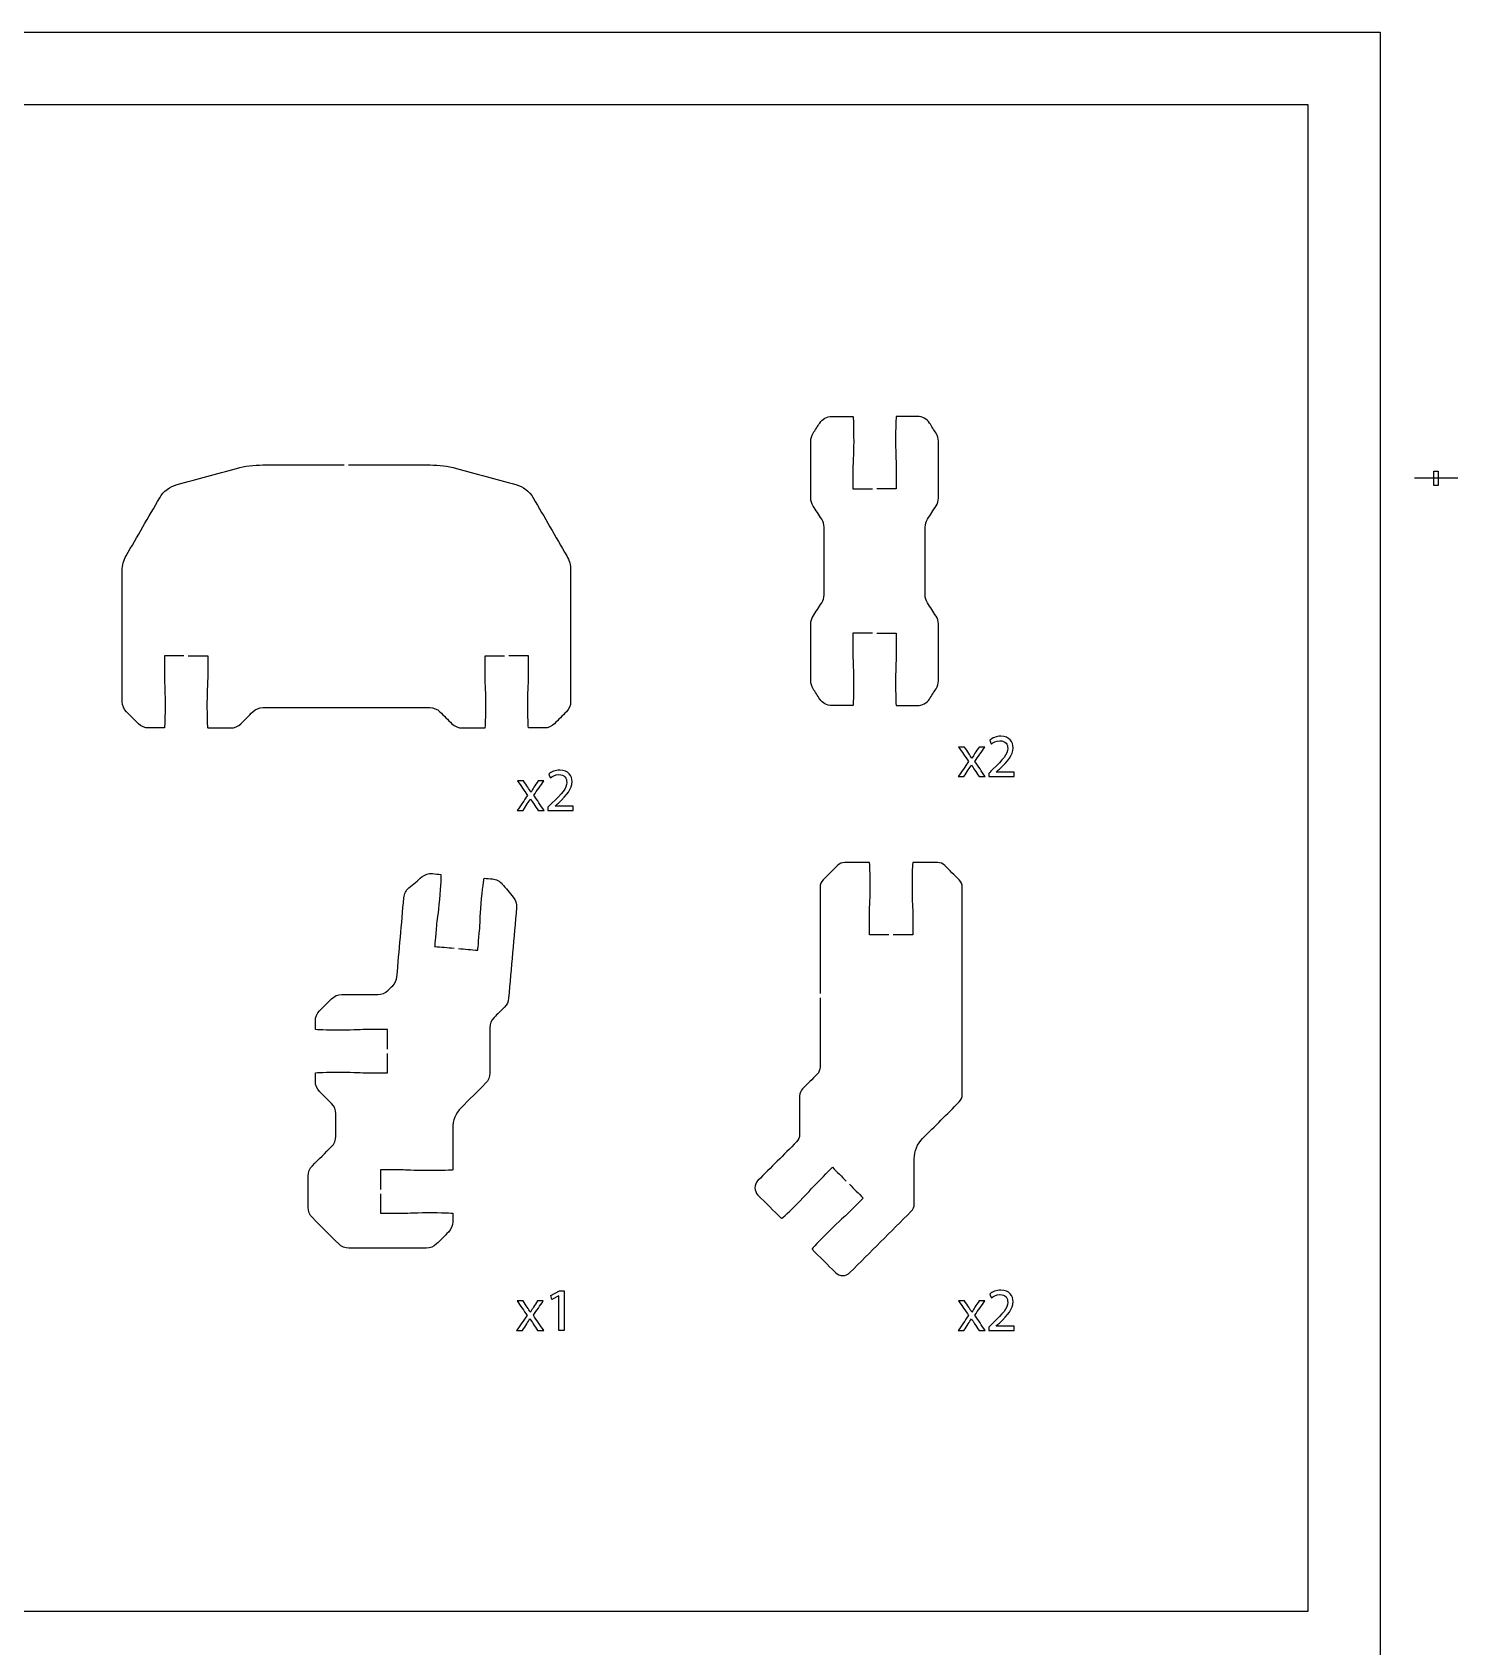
# Model space of a CAD drawing. Extents: x 0 to 375, y 150 to 450.
# Drawn here: x 276.8 to 375.4, y 338.4 to 450 of the extents above; entities that cross this region are included whole.
import ezdxf

# ---------------------------------------------------------------- set-up
doc = ezdxf.new("R2010")
doc.units = 0
doc.header["$MEASUREMENT"] = 0
doc.layers.add('DEFAULT', color=18, linetype='CONTINUOUS')

msp = doc.modelspace()

# ---------------------------------------------------------------- linework, layer by layer
at = {"layer": 'DEFAULT', "color": 116}
for points in [[(370, 150), (0, 150), (0, 450), (370, 450)], [(365, 340.79), (5, 340.79), (5, 445), (365, 445)]]:
    msp.add_lwpolyline(points, close=True, dxfattribs=at)
at = {"layer": 'DEFAULT', "color": 5}
msp.add_lwpolyline([(375.37, 419.16), (372.37, 419.16)], dxfattribs=at)
at = {"layer": 'DEFAULT', "color": 242}
msp.add_lwpolyline([(373.72, 419.66), (374.02, 419.66), (374.02, 418.66), (373.72, 418.66)], close=True, dxfattribs=at)
at = {"layer": 'DEFAULT', "color": 18}
msp.add_lwpolyline([(313.19, 362.63), (313.18, 362.63), (312.7, 362.37), (312.63, 362.65), (313.23, 362.97), (313.55, 362.97), (313.55, 360.22), (313.19, 360.22)], close=True, dxfattribs=at)
at = {"layer": 'DEFAULT', "color": 1}
for points, knots in [([(334.88, 408.44), (334.42, 408.44), (333.97, 408.44), (333.52, 408.44), (333.52, 407.94), (333.52, 407.44), (333.52, 406.94), (333.52, 406.73), (333.57, 406.16), (333.57, 405.19), (333.57, 404.22), (333.56, 403.44), (333.52, 403.44), (333.04, 403.44), (332.56, 403.44), (332.07, 403.44), (331.73, 403.44), (331.42, 403.61), (331.23, 403.89), (331.08, 404.13), (330.93, 404.37), (330.77, 404.6), (330.67, 404.77), (330.61, 404.96), (330.61, 405.15), (330.61, 406.46), (330.61, 407.77), (330.61, 409.09), (330.61, 409.28), (330.67, 409.47), (330.77, 409.63), (330.97, 409.94), (331.17, 410.24), (331.37, 410.55), (331.47, 410.71), (331.53, 410.9), (331.53, 411.09), (331.53, 412.66), (331.53, 414.22), (331.53, 415.78), (331.53, 415.98), (331.47, 416.16), (331.37, 416.33), (331.17, 416.63), (330.97, 416.94), (330.77, 417.24), (330.67, 417.41), (330.61, 417.6), (330.61, 417.79), (330.61, 419.1), (330.61, 420.42), (330.61, 421.73), (330.61, 421.92), (330.67, 422.11), (330.77, 422.27), (330.93, 422.51), (331.08, 422.75), (331.23, 422.98), (331.42, 423.27), (331.73, 423.44), (332.07, 423.44), (332.56, 423.44), (333.04, 423.44), (333.53, 423.44), (333.56, 423.44), (333.58, 422.66), (333.58, 421.69), (333.58, 420.72), (333.53, 420.15), (333.53, 419.94), (333.53, 419.44), (333.53, 418.94), (333.53, 418.44), (333.98, 418.44), (334.43, 418.44), (334.88, 418.44)], [0, 0, 0, 0, 3.83, 3.83, 3.83, 8.08, 8.08, 8.08, 9.08, 9.08, 9.08, 10.08, 10.08, 10.08, 14.2, 14.2, 14.2, 15.2, 15.2, 15.2, 17.599208, 17.599208, 17.599208, 18.599208, 18.599208, 18.599208, 29.759208, 29.759208, 29.759208, 30.759208, 30.759208, 30.759208, 33.860192, 33.860192, 33.860192, 34.860192, 34.860192, 34.860192, 48.150192, 48.150192, 48.150192, 49.150192, 49.150192, 49.150192, 52.251176, 52.251176, 52.251176, 53.251176, 53.251176, 53.251176, 64.411176, 64.411176, 64.411176, 65.411176, 65.411176, 65.411176, 67.818768, 67.818768, 67.818768, 68.818768, 68.818768, 68.818768, 72.948768, 72.948768, 72.948768, 73.948768, 73.948768, 73.948768, 74.948768, 74.948768, 74.948768, 79.198768, 79.198768, 79.198768, 83.028768, 83.028768, 83.028768, 83.028768]), ([(335.18, 408.44), (335.63, 408.44), (336.08, 408.44), (336.53, 408.44), (336.53, 407.94), (336.53, 407.44), (336.53, 406.94), (336.53, 406.73), (336.48, 406.16), (336.48, 405.19), (336.48, 404.22), (336.49, 403.44), (336.53, 403.44), (337.01, 403.44), (337.5, 403.44), (337.98, 403.44), (338.32, 403.44), (338.64, 403.61), (338.82, 403.89), (338.97, 404.13), (339.13, 404.37), (339.28, 404.6), (339.39, 404.77), (339.44, 404.96), (339.44, 405.15), (339.44, 406.46), (339.44, 407.77), (339.44, 409.09), (339.44, 409.28), (339.39, 409.47), (339.28, 409.63), (339.08, 409.94), (338.88, 410.24), (338.69, 410.55), (338.58, 410.71), (338.52, 410.9), (338.52, 411.09), (338.53, 412.66), (338.53, 414.22), (338.53, 415.78), (338.53, 415.98), (338.59, 416.16), (338.69, 416.33), (338.89, 416.63), (339.09, 416.94), (339.28, 417.25), (339.39, 417.41), (339.44, 417.6), (339.44, 417.79), (339.44, 419.1), (339.44, 420.41), (339.44, 421.73), (339.44, 421.92), (339.39, 422.11), (339.28, 422.27), (339.13, 422.51), (338.98, 422.74), (338.83, 422.98), (338.64, 423.27), (338.33, 423.44), (337.99, 423.44), (337.5, 423.44), (337.02, 423.44), (336.53, 423.44), (336.5, 423.44), (336.48, 422.66), (336.48, 421.69), (336.48, 420.72), (336.53, 420.15), (336.53, 419.94), (336.53, 419.44), (336.53, 418.94), (336.53, 418.44), (336.08, 418.44), (335.63, 418.44), (335.18, 418.44)], [0, 0, 0, 0, 3.83, 3.83, 3.83, 8.08, 8.08, 8.08, 9.08, 9.08, 9.08, 10.08, 10.08, 10.08, 14.2, 14.2, 14.2, 15.2, 15.2, 15.2, 17.599208, 17.599208, 17.599208, 18.599208, 18.599208, 18.599208, 29.759208, 29.759208, 29.759208, 30.759208, 30.759208, 30.759208, 33.860192, 33.860192, 33.860192, 34.860192, 34.860192, 34.860192, 48.150207, 48.150207, 48.150207, 49.150207, 49.150207, 49.150207, 52.254156, 52.254156, 52.254156, 53.254156, 53.254156, 53.254156, 64.424156, 64.424156, 64.424156, 65.424156, 65.424156, 65.424156, 67.817919, 67.817919, 67.817919, 68.817919, 68.817919, 68.817919, 72.947919, 72.947919, 72.947919, 73.947919, 73.947919, 73.947919, 74.947919, 74.947919, 74.947919, 79.197919, 79.197919, 79.197919, 83.027919, 83.027919, 83.027919, 83.027919]), ([(287.24, 406.89), (286.79, 406.89), (286.34, 406.89), (285.89, 406.89), (285.89, 406.39), (285.89, 405.89), (285.89, 405.39), (285.89, 405.18), (285.94, 404.6), (285.94, 403.64), (285.94, 402.67), (285.92, 401.89), (285.89, 401.89), (285.53, 401.89), (285.17, 401.89), (284.81, 401.89), (284.54, 401.89), (284.28, 401.99), (284.1, 402.18), (283.82, 402.46), (283.55, 402.73), (283.27, 403.01), (283.08, 403.2), (282.98, 403.45), (282.98, 403.71), (282.98, 406.74), (282.98, 409.76), (282.98, 412.79), (282.98, 413.14), (283.07, 413.49), (283.24, 413.79), (284.02, 415.13), (284.79, 416.47), (285.57, 417.8), (285.83, 418.26), (286.27, 418.59), (286.78, 418.73), (288.15, 419.1), (289.51, 419.47), (290.88, 419.84), (291.47, 420), (292.08, 420.08), (292.7, 420.08), (294.58, 420.08), (296.46, 420.08), (298.34, 420.08)], [0, 0, 0, 0, 3.83, 3.83, 3.83, 8.08, 8.08, 8.08, 9.08, 9.08, 9.08, 10.08, 10.08, 10.08, 13.15, 13.15, 13.15, 14.15, 14.15, 14.15, 17.473402, 17.473402, 17.473402, 18.473402, 18.473402, 18.473402, 44.193402, 44.193402, 44.193402, 45.193402, 45.193402, 45.193402, 58.338774, 58.338774, 58.338774, 59.338774, 59.338774, 59.338774, 71.372946, 71.372946, 71.372946, 72.372946, 72.372946, 72.372946, 88.372946, 88.372946, 88.372946, 88.372946]), ([(298.64, 420.08), (300.52, 420.08), (302.4, 420.08), (304.28, 420.08), (304.89, 420.08), (305.5, 420), (306.1, 419.84), (307.46, 419.47), (308.83, 419.1), (310.2, 418.73), (310.71, 418.59), (311.15, 418.26), (311.41, 417.8), (312.18, 416.47), (312.96, 415.13), (313.73, 413.79), (313.91, 413.49), (314, 413.14), (314, 412.79), (314, 409.76), (314, 406.74), (314, 403.71), (314, 403.45), (313.89, 403.2), (313.71, 403.01), (313.43, 402.73), (313.15, 402.46), (312.88, 402.18), (312.69, 401.99), (312.44, 401.89), (312.17, 401.89), (311.81, 401.89), (311.45, 401.89), (311.09, 401.89), (311.06, 401.89), (311.04, 402.67), (311.04, 403.64), (311.04, 404.6), (311.09, 405.18), (311.09, 405.39), (311.09, 405.89), (311.09, 406.39), (311.09, 406.89), (310.64, 406.89), (310.18, 406.89), (309.73, 406.89)], [0, 0, 0, 0, 15.99, 15.99, 15.99, 16.99, 16.99, 16.99, 29.033828, 29.033828, 29.033828, 30.033828, 30.033828, 30.033828, 43.1792, 43.1792, 43.1792, 44.1792, 44.1792, 44.1792, 69.8992, 69.8992, 69.8992, 70.8992, 70.8992, 70.8992, 74.222602, 74.222602, 74.222602, 75.222602, 75.222602, 75.222602, 78.302602, 78.302602, 78.302602, 79.302602, 79.302602, 79.302602, 80.302602, 80.302602, 80.302602, 84.552602, 84.552602, 84.552602, 88.382602, 88.382602, 88.382602, 88.382602]), ([(287.54, 406.89), (287.99, 406.89), (288.44, 406.89), (288.89, 406.89), (288.89, 406.39), (288.89, 405.89), (288.89, 405.39), (288.89, 405.18), (288.84, 404.6), (288.84, 403.64), (288.84, 402.67), (288.86, 401.89), (288.89, 401.89), (289.42, 401.89), (289.95, 401.89), (290.48, 401.89), (290.74, 401.89), (291, 401.99), (291.19, 402.18), (291.46, 402.46), (291.74, 402.73), (292.01, 403.01), (292.2, 403.2), (292.46, 403.3), (292.72, 403.3), (296.57, 403.3), (300.41, 403.3), (304.26, 403.3), (304.52, 403.3), (304.77, 403.2), (304.96, 403.01), (305.24, 402.73), (305.51, 402.46), (305.79, 402.18), (305.98, 401.99), (306.23, 401.89), (306.5, 401.89), (307.03, 401.89), (307.56, 401.89), (308.08, 401.89), (308.11, 401.89), (308.13, 402.67), (308.13, 403.64), (308.13, 404.6), (308.08, 405.18), (308.08, 405.39), (308.08, 405.89), (308.08, 406.39), (308.08, 406.89), (308.53, 406.89), (308.98, 406.89), (309.43, 406.89)], [0, 0, 0, 0, 3.83, 3.83, 3.83, 8.08, 8.08, 8.08, 9.08, 9.08, 9.08, 10.08, 10.08, 10.08, 14.58, 14.58, 14.58, 15.58, 15.58, 15.58, 18.903402, 18.903402, 18.903402, 19.903402, 19.903402, 19.903402, 52.593402, 52.593402, 52.593402, 53.593402, 53.593402, 53.593402, 56.916804, 56.916804, 56.916804, 57.916804, 57.916804, 57.916804, 62.406804, 62.406804, 62.406804, 63.406804, 63.406804, 63.406804, 64.406804, 64.406804, 64.406804, 68.656804, 68.656804, 68.656804, 72.486804, 72.486804, 72.486804, 72.486804]), ([(333.28, 370.34), (333.6, 370.02), (333.92, 369.7), (334.24, 369.38), (334.24, 369.38), (333.8, 368.94), (333.18, 368.32), (333.03, 368.17), (332.59, 367.8), (331.91, 367.12), (331.22, 366.44), (330.68, 365.87), (330.7, 365.85), (331.24, 365.31), (331.78, 364.77), (332.32, 364.23), (332.6, 363.95), (333.05, 363.95), (333.32, 364.23), (334.74, 365.64), (336.15, 367.05), (337.56, 368.47), (337.69, 368.6), (337.77, 368.78), (337.77, 368.97), (337.77, 370.01), (337.77, 371.05), (337.77, 372.09), (337.77, 372.62), (337.98, 373.13), (338.35, 373.51), (339.2, 374.35), (340.04, 375.19), (340.88, 376.03), (341.01, 376.17), (341.09, 376.35), (341.09, 376.53), (341.09, 381.32), (341.09, 386.1), (341.09, 390.88), (341.09, 391.08), (341.01, 391.26), (340.88, 391.39), (340.55, 391.72), (340.21, 392.05), (339.88, 392.38), (339.75, 392.52), (339.57, 392.59), (339.38, 392.59), (338.81, 392.59), (338.24, 392.59), (337.67, 392.59), (337.65, 392.59), (337.62, 391.81), (337.62, 390.84), (337.62, 389.88), (337.67, 389.3), (337.67, 389.09), (337.67, 388.59), (337.67, 388.09), (337.67, 387.59), (337.22, 387.59), (336.77, 387.59), (336.32, 387.59)], [0, 0, 0, 0, 3.818377, 3.818377, 3.818377, 4.818377, 4.818377, 4.818377, 5.818377, 5.818377, 5.818377, 6.818377, 6.818377, 6.818377, 13.309617, 13.309617, 13.309617, 14.309617, 14.309617, 14.309617, 31.294322, 31.294322, 31.294322, 32.294322, 32.294322, 32.294322, 41.154322, 41.154322, 41.154322, 42.154322, 42.154322, 42.154322, 52.280091, 52.280091, 52.280091, 53.280091, 53.280091, 53.280091, 93.960091, 93.960091, 93.960091, 94.960091, 94.960091, 94.960091, 98.95525, 98.95525, 98.95525, 99.95525, 99.95525, 99.95525, 104.79525, 104.79525, 104.79525, 105.79525, 105.79525, 105.79525, 106.79525, 106.79525, 106.79525, 111.04525, 111.04525, 111.04525, 114.87525, 114.87525, 114.87525, 114.87525]), ([(336.02, 387.59), (335.57, 387.59), (335.12, 387.59), (334.67, 387.59), (334.67, 388.09), (334.67, 388.59), (334.67, 389.09), (334.67, 389.3), (334.72, 389.88), (334.72, 390.84), (334.72, 391.81), (334.7, 392.59), (334.67, 392.59), (334.1, 392.59), (333.53, 392.59), (332.96, 392.59), (332.78, 392.59), (332.6, 392.52), (332.46, 392.38), (332.13, 392.05), (331.8, 391.72), (331.46, 391.39), (331.33, 391.25), (331.26, 391.07), (331.26, 390.88), (331.26, 388.43), (331.26, 385.97), (331.26, 383.52)], [0, 0, 0, 0, 3.83, 3.83, 3.83, 8.08, 8.08, 8.08, 9.08, 9.08, 9.08, 10.08, 10.08, 10.08, 14.92, 14.92, 14.92, 15.92, 15.92, 15.92, 19.922224, 19.922224, 19.922224, 20.922224, 20.922224, 20.922224, 41.792224, 41.792224, 41.792224, 41.792224]), ([(301.34, 379.69), (301.34, 380.14), (301.34, 380.59), (301.34, 381.04), (300.84, 381.04), (300.34, 381.04), (299.84, 381.04), (299.63, 381.04), (299.05, 380.99), (298.09, 380.99), (297.12, 380.99), (296.34, 381.02), (296.34, 381.04), (296.34, 381.24), (296.34, 381.43), (296.34, 381.63), (296.34, 381.89), (296.44, 382.15), (296.63, 382.33), (296.91, 382.61), (297.18, 382.89), (297.46, 383.16), (297.65, 383.35), (297.9, 383.46), (298.17, 383.46), (299, 383.46), (299.83, 383.46), (300.66, 383.46), (300.92, 383.46), (301.18, 383.56), (301.37, 383.75), (301.47, 383.86), (301.58, 383.97), (301.69, 384.07), (301.86, 384.24), (301.96, 384.46), (301.98, 384.69), (302.14, 386.51), (302.3, 388.33), (302.46, 390.15), (302.48, 390.42), (302.61, 390.66), (302.81, 390.83), (303.11, 391.08), (303.41, 391.34), (303.71, 391.59), (303.91, 391.76), (304.18, 391.84), (304.44, 391.82), (304.64, 391.8), (304.83, 391.78), (305.02, 391.76), (305.05, 391.76), (305, 390.98), (304.92, 390.02), (304.84, 389.06), (304.73, 388.49), (304.72, 388.28), (304.64, 387.41), (304.59, 386.78), (304.59, 386.78), (305.04, 386.74), (305.48, 386.71), (305.93, 386.67)], [0, 0, 0, 0, 3.83, 3.83, 3.83, 8.08, 8.08, 8.08, 9.08, 9.08, 9.08, 10.08, 10.08, 10.08, 11.74, 11.74, 11.74, 12.74, 12.74, 12.74, 16.063402, 16.063402, 16.063402, 17.063402, 17.063402, 17.063402, 24.133402, 24.133402, 24.133402, 25.133402, 25.133402, 25.133402, 26.434478, 26.434478, 26.434478, 27.434478, 27.434478, 27.434478, 42.963271, 42.963271, 42.963271, 43.963271, 43.963271, 43.963271, 47.29225, 47.29225, 47.29225, 48.29225, 48.29225, 48.29225, 49.949054, 49.949054, 49.949054, 50.949054, 50.949054, 50.949054, 51.949054, 51.949054, 51.949054, 52.949054, 52.949054, 52.949054, 56.783281, 56.783281, 56.783281, 56.783281]), ([(306.23, 386.64), (306.68, 386.6), (307.13, 386.56), (307.58, 386.52), (307.58, 386.52), (307.63, 387.15), (307.71, 388.02), (307.73, 388.23), (307.73, 388.8), (307.81, 389.76), (307.9, 390.72), (307.99, 391.5), (308.01, 391.5), (308.21, 391.49), (308.4, 391.47), (308.59, 391.45), (308.86, 391.43), (309.1, 391.3), (309.27, 391.1), (309.52, 390.8), (309.77, 390.5), (310.03, 390.2), (310.2, 390), (310.28, 389.74), (310.26, 389.47), (310.07, 387.38), (309.89, 385.29), (309.71, 383.2), (309.69, 382.97), (309.59, 382.75), (309.42, 382.58), (309.18, 382.34), (308.94, 382.1), (308.7, 381.87), (308.52, 381.68), (308.41, 381.42), (308.41, 381.16), (308.41, 380.11), (308.41, 379.07), (308.41, 378.03), (308.41, 377.76), (308.3, 377.51), (308.12, 377.32), (307.55, 376.76), (306.99, 376.19), (306.42, 375.63), (306.05, 375.25), (305.84, 374.75), (305.84, 374.21), (305.84, 373.25), (305.84, 372.29), (305.84, 371.33), (305.84, 371.3), (305.06, 371.28), (304.09, 371.28), (303.12, 371.28), (302.55, 371.33), (302.34, 371.33), (301.84, 371.33), (301.34, 371.33), (300.84, 371.33), (300.84, 370.88), (300.84, 370.43), (300.84, 369.98)], [0, 0, 0, 0, 3.824265, 3.824265, 3.824265, 4.824265, 4.824265, 4.824265, 5.824265, 5.824265, 5.824265, 6.824265, 6.824265, 6.824265, 8.481069, 8.481069, 8.481069, 9.481069, 9.481069, 9.481069, 12.810048, 12.810048, 12.810048, 13.810048, 13.810048, 13.810048, 31.647519, 31.647519, 31.647519, 32.647519, 32.647519, 32.647519, 35.518373, 35.518373, 35.518373, 36.518373, 36.518373, 36.518373, 45.388373, 45.388373, 45.388373, 46.388373, 46.388373, 46.388373, 53.176598, 53.176598, 53.176598, 54.176598, 54.176598, 54.176598, 62.356598, 62.356598, 62.356598, 63.356598, 63.356598, 63.356598, 64.356598, 64.356598, 64.356598, 68.606598, 68.606598, 68.606598, 72.436598, 72.436598, 72.436598, 72.436598]), ([(331.26, 383.22), (331.26, 381.63), (331.26, 380.03), (331.26, 378.44), (331.26, 378.26), (331.18, 378.08), (331.05, 377.94), (330.72, 377.61), (330.38, 377.28), (330.05, 376.94), (329.92, 376.81), (329.84, 376.63), (329.84, 376.44), (329.84, 375.55), (329.84, 374.66), (329.84, 373.78), (329.84, 373.59), (329.77, 373.41), (329.63, 373.27), (328.74, 372.38), (327.85, 371.49), (326.96, 370.6), (326.68, 370.32), (326.68, 369.87), (326.96, 369.59), (327.5, 369.05), (328.04, 368.51), (328.58, 367.97), (328.6, 367.95), (329.17, 368.49), (329.85, 369.17), (330.53, 369.86), (330.9, 370.3), (331.06, 370.44), (331.67, 371.07), (332.11, 371.51), (332.11, 371.51), (332.43, 371.19), (332.75, 370.87), (333.07, 370.55)], [0, 0, 0, 0, 13.54, 13.54, 13.54, 14.54, 14.54, 14.54, 18.542224, 18.542224, 18.542224, 19.542224, 19.542224, 19.542224, 27.092224, 27.092224, 27.092224, 28.092224, 28.092224, 28.092224, 38.826105, 38.826105, 38.826105, 39.826105, 39.826105, 39.826105, 46.331488, 46.331488, 46.331488, 47.331488, 47.331488, 47.331488, 48.331488, 48.331488, 48.331488, 49.331488, 49.331488, 49.331488, 53.164006, 53.164006, 53.164006, 53.164006]), ([(300.84, 369.68), (300.84, 369.23), (300.84, 368.78), (300.84, 368.33), (301.34, 368.33), (301.84, 368.33), (302.34, 368.33), (302.55, 368.33), (303.12, 368.38), (304.09, 368.38), (305.06, 368.38), (305.84, 368.35), (305.84, 368.33), (305.84, 368.13), (305.84, 367.94), (305.84, 367.74), (305.84, 367.48), (305.73, 367.22), (305.55, 367.03), (305.27, 366.76), (305, 366.48), (304.72, 366.21), (304.53, 366.02), (304.28, 365.91), (304.01, 365.91), (302.23, 365.91), (300.44, 365.91), (298.66, 365.91), (298.4, 365.91), (298.14, 366.02), (297.96, 366.21), (297.35, 366.81), (296.74, 367.42), (296.13, 368.03), (295.94, 368.22), (295.84, 368.47), (295.84, 368.74), (295.84, 369.46), (295.84, 370.19), (295.84, 370.92), (295.84, 371.18), (295.95, 371.43), (296.13, 371.62), (296.58, 372.06), (297.02, 372.51), (297.46, 372.95), (297.65, 373.13), (297.75, 373.39), (297.75, 373.66), (297.75, 374.17), (297.75, 374.69), (297.75, 375.21), (297.75, 375.48), (297.65, 375.73), (297.46, 375.92), (297.18, 376.2), (296.91, 376.47), (296.63, 376.75), (296.44, 376.94), (296.34, 377.19), (296.34, 377.46), (296.34, 377.65), (296.34, 377.85), (296.34, 378.04), (296.34, 378.07), (297.12, 378.09), (298.09, 378.09), (299.05, 378.09), (299.63, 378.04), (299.84, 378.04), (300.34, 378.04), (300.84, 378.04), (301.34, 378.04), (301.34, 378.49), (301.34, 378.94), (301.34, 379.39)], [0, 0, 0, 0, 3.83, 3.83, 3.83, 8.08, 8.08, 8.08, 9.08, 9.08, 9.08, 10.08, 10.08, 10.08, 11.73, 11.73, 11.73, 12.73, 12.73, 12.73, 16.046338, 16.046338, 16.046338, 17.046338, 17.046338, 17.046338, 32.196338, 32.196338, 32.196338, 33.196338, 33.196338, 33.196338, 40.514897, 40.514897, 40.514897, 41.514897, 41.514897, 41.514897, 47.684897, 47.684897, 47.684897, 48.684897, 48.684897, 48.684897, 54.00234, 54.00234, 54.00234, 55.00234, 55.00234, 55.00234, 59.41234, 59.41234, 59.41234, 60.41234, 60.41234, 60.41234, 63.735742, 63.735742, 63.735742, 64.735742, 64.735742, 64.735742, 66.385742, 66.385742, 66.385742, 67.385742, 67.385742, 67.385742, 68.385742, 68.385742, 68.385742, 72.635742, 72.635742, 72.635742, 76.465742, 76.465742, 76.465742, 76.465742])]:
    msp.add_open_spline(points, degree=3, knots=knots, dxfattribs=at)
at = {"layer": 'DEFAULT', "color": 18}
for points, knots in [([(342.92, 398.53), (342.92, 398.6), (342.92, 398.68), (342.92, 398.75), (343.02, 398.85), (343.11, 398.94), (343.21, 399.04), (343.91, 399.71), (344.23, 400.06), (344.24, 400.48), (344.24, 400.75), (344.1, 401.01), (343.69, 401.01), (343.44, 401.01), (343.23, 400.89), (343.11, 400.78), (343.07, 400.87), (343.03, 400.96), (342.99, 401.04), (343.18, 401.2), (343.45, 401.32), (343.77, 401.32), (344.36, 401.32), (344.61, 400.92), (344.61, 400.52), (344.61, 400.01), (344.24, 399.6), (343.66, 399.05), (343.59, 398.98), (343.51, 398.91), (343.44, 398.83), (343.85, 398.83), (344.26, 398.83), (344.68, 398.83), (344.68, 398.73), (344.68, 398.63), (344.68, 398.53), (344.09, 398.53), (343.51, 398.53), (342.92, 398.53)], [4.977, 4.977, 4.977, 4.977, 5.624, 5.624, 5.624, 6.777406, 6.777406, 6.777406, 7.777406, 7.777406, 7.777406, 8.777406, 8.777406, 8.777406, 9.777406, 9.777406, 9.777406, 10.592847, 10.592847, 10.592847, 11.592847, 11.592847, 11.592847, 12.592847, 12.592847, 12.592847, 13.592847, 13.592847, 13.592847, 14.466054, 14.466054, 14.466054, 17.968054, 17.968054, 17.968054, 18.843054, 18.843054, 18.843054, 23.820054, 23.820054, 23.820054, 23.820054]), ([(341.25, 400.57), (341.35, 400.43), (341.45, 400.28), (341.54, 400.13), (341.62, 400.02), (341.68, 399.91), (341.75, 399.8), (341.76, 399.8), (341.76, 399.8), (341.76, 399.8), (341.83, 399.92), (341.9, 400.03), (341.97, 400.14), (342.06, 400.28), (342.16, 400.43), (342.26, 400.57), (342.39, 400.57), (342.52, 400.57), (342.66, 400.57), (342.42, 400.24), (342.19, 399.91), (341.96, 399.58), (342.2, 399.23), (342.44, 398.88), (342.68, 398.53), (342.54, 398.53), (342.4, 398.53), (342.26, 398.53), (342.15, 398.68), (342.05, 398.83), (341.95, 398.99), (341.87, 399.1), (341.81, 399.22), (341.73, 399.34), (341.66, 399.22), (341.59, 399.11), (341.51, 398.99), (341.41, 398.83), (341.31, 398.68), (341.21, 398.53), (341.08, 398.53), (340.94, 398.53), (340.8, 398.53), (341.05, 398.87), (341.29, 399.22), (341.53, 399.57), (341.3, 399.9), (341.07, 400.24), (340.84, 400.57), (340.98, 400.57), (341.11, 400.57), (341.25, 400.57)], [0, 0, 0, 0, 1.496308, 1.496308, 1.496308, 2.496308, 2.496308, 2.496308, 2.532308, 2.532308, 2.532308, 3.532308, 3.532308, 3.532308, 5.012538, 5.012538, 5.012538, 6.150538, 6.150538, 6.150538, 9.58363, 9.58363, 9.58363, 13.210133, 13.210133, 13.210133, 14.409133, 14.409133, 14.409133, 15.96931, 15.96931, 15.96931, 16.99231, 16.99231, 16.99231, 17.99231, 17.99231, 17.99231, 19.544886, 19.544886, 19.544886, 20.709886, 20.709886, 20.709886, 24.320906, 24.320906, 24.320906, 27.777212, 27.777212, 27.777212, 28.952212, 28.952212, 28.952212, 28.952212]), ([(312.41, 396.18), (312.41, 396.26), (312.41, 396.33), (312.41, 396.41), (312.51, 396.5), (312.61, 396.6), (312.7, 396.69), (313.41, 397.36), (313.72, 397.72), (313.73, 398.13), (313.73, 398.41), (313.59, 398.67), (313.18, 398.67), (312.93, 398.67), (312.72, 398.54), (312.6, 398.44), (312.56, 398.52), (312.52, 398.61), (312.48, 398.7), (312.67, 398.86), (312.94, 398.98), (313.26, 398.98), (313.85, 398.98), (314.1, 398.57), (314.1, 398.18), (314.1, 397.67), (313.73, 397.26), (313.15, 396.7), (313.08, 396.63), (313.01, 396.57), (312.93, 396.49), (313.34, 396.49), (313.76, 396.49), (314.17, 396.49), (314.17, 396.39), (314.17, 396.28), (314.17, 396.18), (313.58, 396.18), (313, 396.18), (312.41, 396.18)], [4.977, 4.977, 4.977, 4.977, 5.624, 5.624, 5.624, 6.777406, 6.777406, 6.777406, 7.777406, 7.777406, 7.777406, 8.777406, 8.777406, 8.777406, 9.777406, 9.777406, 9.777406, 10.592847, 10.592847, 10.592847, 11.592847, 11.592847, 11.592847, 12.592847, 12.592847, 12.592847, 13.592847, 13.592847, 13.592847, 14.466054, 14.466054, 14.466054, 17.968054, 17.968054, 17.968054, 18.843054, 18.843054, 18.843054, 23.820054, 23.820054, 23.820054, 23.820054]), ([(310.74, 398.23), (310.84, 398.08), (310.94, 397.94), (311.04, 397.79), (311.11, 397.67), (311.18, 397.57), (311.24, 397.45), (311.25, 397.45), (311.25, 397.45), (311.26, 397.45), (311.32, 397.58), (311.39, 397.68), (311.46, 397.79), (311.55, 397.94), (311.65, 398.08), (311.75, 398.23), (311.88, 398.23), (312.01, 398.23), (312.15, 398.23), (311.92, 397.9), (311.68, 397.57), (311.45, 397.24), (311.69, 396.89), (311.93, 396.53), (312.17, 396.18), (312.03, 396.18), (311.89, 396.18), (311.75, 396.18), (311.65, 396.33), (311.55, 396.49), (311.45, 396.64), (311.37, 396.76), (311.3, 396.87), (311.22, 397), (311.15, 396.87), (311.08, 396.76), (311, 396.64), (310.9, 396.49), (310.8, 396.33), (310.71, 396.18), (310.57, 396.18), (310.43, 396.18), (310.3, 396.18), (310.54, 396.53), (310.78, 396.88), (311.02, 397.23), (310.79, 397.56), (310.56, 397.89), (310.33, 398.23), (310.47, 398.23), (310.61, 398.23), (310.74, 398.23)], [1.175, 1.175, 1.175, 1.175, 2.671308, 2.671308, 2.671308, 3.671308, 3.671308, 3.671308, 3.707308, 3.707308, 3.707308, 4.707308, 4.707308, 4.707308, 6.187538, 6.187538, 6.187538, 7.325538, 7.325538, 7.325538, 10.75863, 10.75863, 10.75863, 14.385133, 14.385133, 14.385133, 15.584133, 15.584133, 15.584133, 17.14431, 17.14431, 17.14431, 18.16731, 18.16731, 18.16731, 19.16731, 19.16731, 19.16731, 20.719886, 20.719886, 20.719886, 21.883886, 21.883886, 21.883886, 25.494335, 25.494335, 25.494335, 28.950641, 28.950641, 28.950641, 30.125641, 30.125641, 30.125641, 30.125641]), ([(342.92, 360.22), (342.92, 360.3), (342.92, 360.38), (342.92, 360.45), (343.02, 360.55), (343.11, 360.64), (343.21, 360.74), (343.91, 361.4), (344.23, 361.76), (344.24, 362.17), (344.24, 362.45), (344.1, 362.71), (343.69, 362.71), (343.44, 362.71), (343.23, 362.58), (343.11, 362.48), (343.07, 362.57), (343.03, 362.65), (342.99, 362.74), (343.18, 362.9), (343.45, 363.02), (343.77, 363.02), (344.36, 363.02), (344.61, 362.61), (344.61, 362.22), (344.61, 361.71), (344.24, 361.3), (343.66, 360.74), (343.59, 360.68), (343.51, 360.61), (343.44, 360.53), (343.85, 360.53), (344.26, 360.53), (344.68, 360.53), (344.68, 360.43), (344.68, 360.33), (344.68, 360.22), (344.09, 360.22), (343.51, 360.22), (342.92, 360.22)], [4.977, 4.977, 4.977, 4.977, 5.625, 5.625, 5.625, 6.777709, 6.777709, 6.777709, 7.777709, 7.777709, 7.777709, 8.777709, 8.777709, 8.777709, 9.777709, 9.777709, 9.777709, 10.593151, 10.593151, 10.593151, 11.593151, 11.593151, 11.593151, 12.593151, 12.593151, 12.593151, 13.593151, 13.593151, 13.593151, 14.466357, 14.466357, 14.466357, 17.968357, 17.968357, 17.968357, 18.843357, 18.843357, 18.843357, 23.820357, 23.820357, 23.820357, 23.820357]), ([(310.71, 362.27), (310.81, 362.12), (310.9, 361.98), (311, 361.83), (311.08, 361.72), (311.14, 361.61), (311.21, 361.5), (311.21, 361.5), (311.22, 361.5), (311.22, 361.5), (311.29, 361.62), (311.36, 361.73), (311.42, 361.84), (311.52, 361.98), (311.62, 362.13), (311.71, 362.27), (311.85, 362.27), (311.98, 362.27), (312.11, 362.27), (311.88, 361.94), (311.65, 361.61), (311.42, 361.28), (311.66, 360.93), (311.9, 360.58), (312.14, 360.22), (311.99, 360.22), (311.85, 360.22), (311.71, 360.22), (311.61, 360.38), (311.51, 360.53), (311.41, 360.68), (311.33, 360.8), (311.26, 360.92), (311.18, 361.04), (311.12, 360.92), (311.04, 360.81), (310.97, 360.68), (310.87, 360.53), (310.77, 360.38), (310.67, 360.22), (310.53, 360.22), (310.4, 360.22), (310.26, 360.22), (310.5, 360.57), (310.75, 360.92), (310.99, 361.27), (310.76, 361.6), (310.53, 361.94), (310.3, 362.27), (310.43, 362.27), (310.57, 362.27), (310.71, 362.27)], [0, 0, 0, 0, 1.496308, 1.496308, 1.496308, 2.496308, 2.496308, 2.496308, 2.532308, 2.532308, 2.532308, 3.532308, 3.532308, 3.532308, 5.012538, 5.012538, 5.012538, 6.150538, 6.150538, 6.150538, 9.58363, 9.58363, 9.58363, 13.210133, 13.210133, 13.210133, 14.409133, 14.409133, 14.409133, 15.970148, 15.970148, 15.970148, 16.993148, 16.993148, 16.993148, 17.993148, 17.993148, 17.993148, 19.547106, 19.547106, 19.547106, 20.711106, 20.711106, 20.711106, 24.322126, 24.322126, 24.322126, 27.778432, 27.778432, 27.778432, 28.953432, 28.953432, 28.953432, 28.953432]), ([(341.25, 362.27), (341.35, 362.12), (341.45, 361.98), (341.54, 361.83), (341.62, 361.72), (341.68, 361.61), (341.75, 361.5), (341.76, 361.5), (341.76, 361.5), (341.76, 361.5), (341.83, 361.62), (341.9, 361.73), (341.97, 361.84), (342.06, 361.98), (342.16, 362.13), (342.26, 362.27), (342.39, 362.27), (342.52, 362.27), (342.66, 362.27), (342.42, 361.94), (342.19, 361.61), (341.96, 361.28), (342.2, 360.93), (342.44, 360.58), (342.68, 360.22), (342.54, 360.22), (342.4, 360.22), (342.26, 360.22), (342.15, 360.38), (342.05, 360.53), (341.95, 360.68), (341.87, 360.8), (341.81, 360.92), (341.73, 361.04), (341.66, 360.92), (341.59, 360.81), (341.51, 360.68), (341.41, 360.53), (341.31, 360.38), (341.21, 360.22), (341.08, 360.22), (340.94, 360.22), (340.8, 360.22), (341.05, 360.57), (341.29, 360.92), (341.53, 361.27), (341.3, 361.6), (341.07, 361.94), (340.84, 362.27), (340.98, 362.27), (341.11, 362.27), (341.25, 362.27)], [0, 0, 0, 0, 1.496308, 1.496308, 1.496308, 2.496308, 2.496308, 2.496308, 2.532308, 2.532308, 2.532308, 3.532308, 3.532308, 3.532308, 5.012538, 5.012538, 5.012538, 6.150538, 6.150538, 6.150538, 9.58363, 9.58363, 9.58363, 13.210133, 13.210133, 13.210133, 14.409133, 14.409133, 14.409133, 15.970148, 15.970148, 15.970148, 16.993148, 16.993148, 16.993148, 17.993148, 17.993148, 17.993148, 19.546566, 19.546566, 19.546566, 20.711566, 20.711566, 20.711566, 24.322586, 24.322586, 24.322586, 27.778892, 27.778892, 27.778892, 28.953892, 28.953892, 28.953892, 28.953892])]:
    msp.add_open_spline(points, degree=3, knots=knots, dxfattribs=at)

doc.saveas('drawing.dxf')
